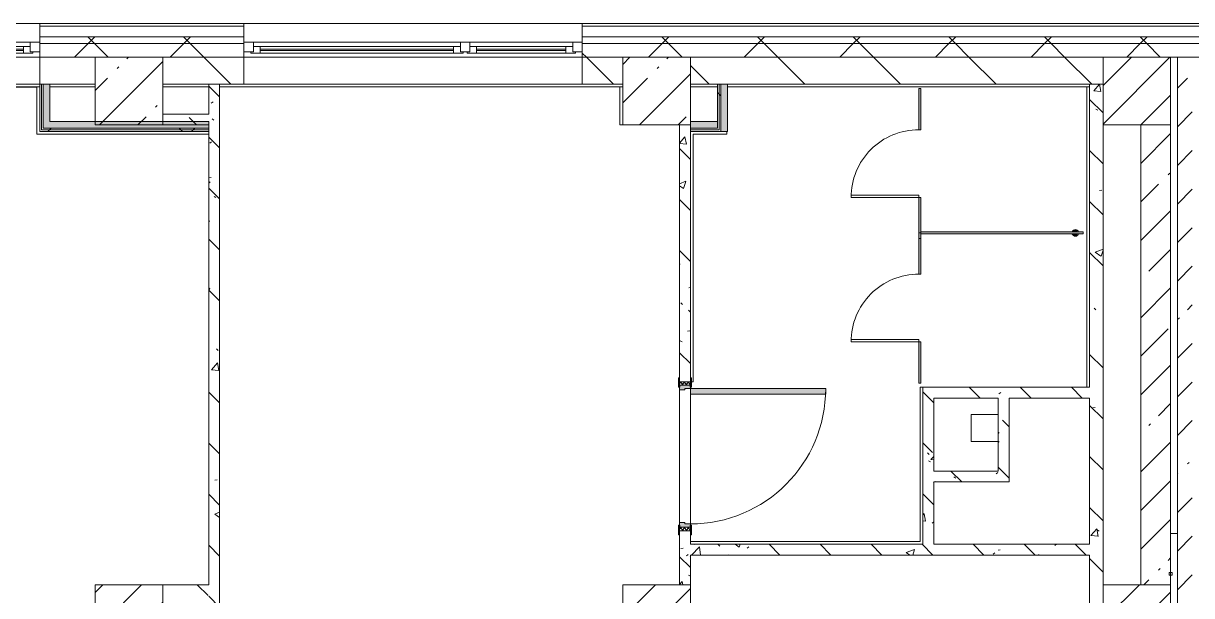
# Model space of a CAD drawing. Header units: millimetres. Extents: x 81632 to 272167, y -8553 to 29000.
# Drawn here: x 221181 to 229816, y 23120 to 27350 of the extents above; entities that cross this region are included whole.
import ezdxf

# ---------------------------------------------------------------- set-up
doc = ezdxf.new("R2010")
doc.units = ezdxf.units.MM
for name, color, linetype, lineweight, true_color in [('A-DOOR-5', 7, 'Continuous', 5, 0xe2e2e2), ('A-DOOR-6', 7, 'Continuous', 5, 0xaaaaaa), ('A-DOOR-FRAM-4', 7, 'Continuous', 5, 0xe2e2e2), ('A-DOOR-FRAM-6', 7, 'Continuous', 5, 0xaaaaaa), ('A-FLOR-1', 7, 'Continuous', 5, 0xaaaaaa), ('A-GENM-2', 7, 'Continuous', 5, 0xe2ddcd), ('A-WALL-3', 7, 'Continuous', 5, 0x737373), ('A-WALL-4', 7, 'Continuous', 9, 0x737373), ('I-WALL-1', 7, 'Continuous', 5, 0xe7e7e7), ('I-WALL-2', 7, 'Continuous', 9, 0xe7e7e7), ('I-WALL-5', 7, 'Continuous', 5, 0x787878)]:
    doc.layers.add(name, color=color, linetype=linetype, lineweight=lineweight, true_color=true_color)
for name, color, linetype, lineweight in [('A-DOOR-7', 7, 'Continuous', 5), ('A-GENM', 7, 'Continuous', 5), ('A-GLAZ-3', 7, 'Continuous', 5), ('A-WALL', 7, 'Continuous', 9), ('A-WALL-2', 7, 'Continuous', 5), ('I-WALL-3', 7, 'Continuous', 5), ('S-COLS-1', 7, 'Continuous', 5)]:
    doc.layers.add(name, color=color, linetype=linetype, lineweight=lineweight)
pattern_1 = [(45, (144961.33, 0), (-285.1231, 285.1231), []), (45, (145246.45, 0), (-285.1231, 285.1231), [504.031, -100.806, 16.764, -84.042])]
pattern_2 = [(135, (144961.33, 0), (-377.1708, -377.1708), [533.4, -88.9, 17.78, -88.9]), (135, (144961.33, 376.94), (-377.1708, -377.1708), []), (50, (144961.33, 0), (637.6445, -55.7866), [66.675, -733.425]), (355, (144961.3, 0), (-123.3494, 668.699), [53.34, -586.74]), (100.451, (145014.47, -4.65), (514.299, 612.908), [56.665, -623.315]), (46.184, (144961.3, 177.8), (948.7764, -147.15), [100.012, -1100.137]), (96.636, (145040.4, 165.5), (830.909, 865.997), [84.998, -934.973]), (351.184, (144961.3, 177.8), (830.918, 865.988), [80.01, -880.11]), (21, (145050.23, 133.35), (530.6506, -357.9283), [66.675, -733.425]), (326, (145050.2, 133.35), (216.308, 644.6585), [53.34, -586.74]), (71.451, (145094.45, 103.5), (746.9596, 286.7243), [56.665, -623.315]), (37.5, (144961.33, 0), (10.81053, 295.9426), [16.764, -562.864, 16.764, -578.866, -588.962]), (37.5, (144961.33, 0), (10.81053, 295.9426), [-1175.258, 16.764, -572.198]), (7.5, (144961.33, 0), (233.8692, 350.6318), [16.764, -322.834, 16.764, -549.529, -224.472]), (7.5, (144961.33, 0), (233.8692, 350.6318), [-905.891, 16.764, -207.708]), (327.5, (144763.08, 0), (474.5678, -20.0513), [16.764, -205.486, 16.764, -676.656, -920.115]), (327.5, (144763.08, 0), (474.5678, -20.0513), [-915.67, 16.764, -903.351]), (317.5, (144674.2, 0), (518.4522, 88.9934), [16.764, -272.161, 16.764, -443.738, -653.415]), (317.5, (144674.2, 0), (518.4522, 88.9934), [-749.427, 16.764, -636.651])]
pattern_3 = [(45, (144961.33, 0), (-353.5534, 353.5534), []), (135, (144961.33, 0), (-353.5534, -353.5534), [])]
pattern_4 = [(45, (144961.3, 0), (-530.33, 530.33), []), (135, (144961.3, 0), (-530.33, -530.33), [])]

# ---------------------------------------------------------------- blocks, each defined once
blk = doc.blocks.new('BSC_Колонна _Прямоугольная - 500х500-23287078-2_6_3_птичка')
at = {"layer": 'S-COLS-1'}
h = blk.add_hatch(dxfattribs=at)
h.set_pattern_fill('FP_74', color=256, style=0, pattern_type=2)
h.set_pattern_definition([(45, (-84450, -22950), (-285.1231, 285.1231), []), (45, (-84164.88, -22950), (-285.1231, 285.1231), [504.031, -100.806, 16.764, -84.042])])
h.paths.add_polyline_path([(-250, -250), (250, -250), (250, 250), (-250, 250)])
for p, q in [((250, 250), (-250, 250)), ((-250, 250), (-250, -250)), ((250, -250), (250, 250)), ((-250, -250), (250, -250))]:
    blk.add_line(p, q, dxfattribs=at)
blk = doc.blocks.new('BSC_Колонна _Прямоугольная - 500х500-V57-2_6_3_птичка')
at = {"layer": 'S-COLS-1'}
h = blk.add_hatch(dxfattribs=at)
h.set_pattern_fill('FP_93', color=256, style=0, pattern_type=2)
h.set_pattern_definition([(45, (-77000, -22950), (-285.1231, 285.1231), []), (45, (-76714.88, -22950), (-285.1231, 285.1231), [504.031, -100.806, 16.764, -84.042])])
h.paths.add_polyline_path([(-250, -250), (250, -250), (250, 250), (-250, 250)])
for p, q in [((250, 250), (-250, 250)), ((-250, 250), (-250, -250)), ((250, -250), (250, 250)), ((-250, -250), (250, -250))]:
    blk.add_line(p, q, dxfattribs=at)
blk = doc.blocks.new('110_Дверь_СКБ_1Ст_Внутренняя1 - Д-4 1100x2100h_су мгн-32391219-2_6_3_птичка')
at = {"layer": 'A-DOOR-5'}
h = blk.add_hatch(color=256, dxfattribs=at)
h.paths.add_polyline_path([(537.5, 40), (512.5, 40), (512.5, 0), (502.5, 0), (502.5, -40), (537.5, -36.9)])
h.paths.add_polyline_path([(-477.5, 0), (-487.5, 0), (-487.5, 40), (-512.5, 40), (-512.5, -40), (-477.5, -40)])
at = {"layer": 'A-DOOR-6'}
h = blk.add_hatch(dxfattribs=at)
h.set_pattern_fill('FP_8', color=256, style=0, pattern_type=2)
h.set_pattern_definition([(135, (1751.41, 104.685), (-14.14214, -14.14214), []), (225, (1751.41, 104.685), (14.14214, -14.14214), [])])
h.paths.add_polyline_path([(562.5, 40), (537.5, 40), (537.5, -40), (562.5, -36.9)])
at = {"layer": 'A-DOOR-FRAM-4'}
for points in [[(-447.5, 863.5), (-447.5, 1040), (-487.5, 1040), (-487.5, 40), (-447.5, 40)], [(-497.5, 40), (-497.5, 48), (-567.5, 48), (-567.5, 40)], [(592.5, 48), (522.5, 48), (522.5, 40), (592.5, 40)], [(-497.5, -40), (-567.5, -40), (-567.5, -48), (-497.5, -48)], [(592.5, -48), (592.5, -40), (522.5, -40), (522.5, -48)]]:
    blk.add_hatch(color=256, dxfattribs=at).paths.add_polyline_path(points)
at = {"layer": 'A-DOOR-FRAM-6'}
h = blk.add_hatch(dxfattribs=at)
h.set_pattern_fill('FP_9', color=256, style=0, pattern_type=2)
h.set_pattern_definition([(45, (-371.384, 104.685), (-14.1421, 14.1421), []), (135, (-371.384, 104.685), (-14.1421, -14.1421), [])])
h.paths.add_polyline_path([(-512.5, 40), (-537.5, 40), (-537.5, -40), (-512.5, -40)])
at = {"layer": 'A-DOOR-6'}
for p, q in [((-487.5, 1040), (-487.5, 40)), ((-447.5, 1040), (-487.5, 1040)), ((-447.5, 40), (-447.5, 1040)), ((-487.5, 40), (-447.5, 40))]:
    blk.add_line(p, q, dxfattribs=at)
blk.add_arc((-487.5, 40), 1000, 360, 90, dxfattribs=at)
at = {"layer": 'A-DOOR-FRAM-6'}
for p, q in [((-497.5, 48), (-567.5, 48)), ((-567.5, 48), (-567.5, 40)), ((-567.5, 40), (-497.5, 40)), ((-512.5, 40), (-537.5, 40)), ((-537.5, 40), (-537.5, -40)), ((-487.5, 40), (-512.5, 40)), ((-512.5, 40), (-512.5, -40)), ((-512.5, -40), (-512.5, 40)), ((-497.5, 40), (-512.5, 40)), ((-512.5, 40), (-512.5, 39)), ((-512.5, 39), (-497.5, 39)), ((-497.5, 40), (-497.5, 48)), ((-497.5, 39), (-497.5, 40)), ((-487.5, 0), (-487.5, 40)), ((-477.5, 0), (-487.5, 0)), ((-477.5, -40), (-477.5, 0)), ((512.5, 0), (502.5, 0)), ((502.5, 0), (502.5, -40)), ((512.5, 40), (512.5, 0)), ((537.5, 40), (512.5, 40)), ((592.5, 48), (522.5, 48)), ((522.5, 48), (522.5, 40)), ((537.5, 40), (522.5, 40)), ((522.5, 40), (522.5, 39)), ((522.5, 40), (592.5, 40)), ((522.5, 39), (537.5, 39)), ((537.5, -40), (537.5, 40)), ((562.5, 40), (537.5, 40)), ((537.5, 40), (537.5, -40)), ((537.5, 39), (537.5, 40)), ((562.5, -40), (562.5, 40)), ((592.5, 40), (592.5, 48)), ((-497.5, -40), (-567.5, -40)), ((-567.5, -40), (-567.5, -48)), ((-567.5, -48), (-497.5, -48)), ((-537.5, -40), (-512.5, -40)), ((-497.5, -39), (-512.5, -39)), ((-512.5, -39), (-512.5, -40)), ((-512.5, -40), (-477.5, -40)), ((-512.5, -40), (-497.5, -40)), ((-497.5, -40), (-497.5, -39)), ((-497.5, -48), (-497.5, -40)), ((502.5, -40), (537.5, -40)), ((537.5, -39), (522.5, -39)), ((522.5, -39), (522.5, -40)), ((522.5, -40), (537.5, -40)), ((592.5, -40), (522.5, -40)), ((522.5, -40), (522.5, -48)), ((522.5, -48), (592.5, -48)), ((537.5, -40), (537.5, -39)), ((537.5, -40), (562.5, -40)), ((592.5, -48), (592.5, -40))]:
    blk.add_line(p, q, dxfattribs=at)
blk = doc.blocks.new('120_Окно_СКБ_2Ст - 120_Окно_СКБ_2Ст 2500х2500 _мал створка справа_-23206729-2_6_3_птичка')
at = {"layer": 'A-GLAZ-3'}
for p, q in [((-1250, -75), (-1250, -5)), ((-1250, -5), (-1180, -5)), ((1250, -5), (-1250, -5)), ((-1180, -75), (-1250, -75)), ((-1250, -75), (-1200, -75)), ((-1180, -75), (-1200, -75)), ((-1200, -75), (-1200, -85)), ((-1200, -85), (370, -85)), ((370, -85), (-1200, -85)), ((-1180, -5), (-1180, -75)), ((350, -35), (-1180, -35)), ((-1180, -35), (-1180, -75)), ((-1130, -85), (-1130, -35)), ((-1130, -55), (300, -55)), ((300, -65), (-1130, -65)), ((300, -85), (300, -35)), ((350, -75), (350, -5)), ((350, -5), (420, -5)), ((350, -75), (350, -35)), ((420, -75), (350, -75)), ((370, -75), (350, -75)), ((370, -75), (400, -75)), ((370, -85), (370, -75)), ((420, -75), (400, -75)), ((400, -75), (400, -85)), ((400, -85), (1200, -85)), ((1200, -85), (400, -85)), ((420, -5), (420, -75)), ((1180, -35), (420, -35)), ((420, -35), (420, -75)), ((470, -85), (470, -35)), ((470, -55), (1130, -55)), ((1130, -65), (470, -65)), ((1130, -85), (1130, -35)), ((1180, -75), (1180, -5)), ((1180, -5), (1250, -5)), ((1180, -75), (1180, -35)), ((1250, -75), (1180, -75)), ((1200, -75), (1180, -75)), ((1200, -75), (1250, -75)), ((1200, -85), (1200, -75)), ((1250, -5), (1250, -75))]:
    blk.add_line(p, q, dxfattribs=at)
blk = doc.blocks.new('120_Окно_СКБ_2Ст - 120_Окно_СКБ_2Ст 2100х2400 _мал створка справа_-19092174-2_6_3_птичка')
at = {"layer": 'A-GLAZ-3'}
for p, q in [((-1050, -75), (-1050, -5)), ((-1050, -5), (-980, -5)), ((1050, -5), (-1050, -5)), ((-980, -75), (-1050, -75)), ((-1050, -75), (-1000, -75)), ((-980, -75), (-1000, -75)), ((-1000, -75), (-1000, -85)), ((-1000, -85), (170, -85)), ((170, -85), (-1000, -85)), ((-980, -5), (-980, -75)), ((150, -35), (-980, -35)), ((-980, -35), (-980, -75)), ((-930, -85), (-930, -35)), ((-930, -55), (100, -55)), ((100, -65), (-930, -65)), ((100, -85), (100, -35)), ((150, -75), (150, -5)), ((150, -5), (220, -5)), ((150, -75), (150, -35)), ((220, -75), (150, -75)), ((170, -75), (150, -75)), ((170, -75), (200, -75)), ((170, -85), (170, -75)), ((220, -75), (200, -75)), ((200, -75), (200, -85)), ((200, -85), (1000, -85)), ((1000, -85), (200, -85)), ((220, -5), (220, -75)), ((980, -35), (220, -35)), ((220, -35), (220, -75)), ((270, -85), (270, -35)), ((270, -55), (930, -55)), ((930, -65), (270, -65)), ((930, -85), (930, -35)), ((980, -75), (980, -5)), ((980, -5), (1050, -5)), ((980, -75), (980, -35)), ((1050, -75), (980, -75)), ((1000, -75), (980, -75)), ((1000, -75), (1050, -75)), ((1000, -85), (1000, -75)), ((1050, -5), (1050, -75))]:
    blk.add_line(p, q, dxfattribs=at)
blk = doc.blocks.new('BSC_Колонна _Прямоугольная - 500х500-V110-2_6_3_птичка')
at = {"layer": 'S-COLS-1'}
h = blk.add_hatch(dxfattribs=at)
h.set_pattern_fill('FP_129', color=256, style=0, pattern_type=2)
h.set_pattern_definition([(45, (-80900, -22950), (-285.1231, 285.1231), []), (45, (-80614.88, -22950), (-285.1231, 285.1231), [504.031, -100.806, 16.764, -84.042])])
h.paths.add_polyline_path([(-250, -250), (250, -250), (250, 250), (-250, 250)])
for p, q in [((250, 250), (-250, 250)), ((-250, 250), (-250, -250)), ((250, -250), (250, 250)), ((-250, -250), (250, -250))]:
    blk.add_line(p, q, dxfattribs=at)
blk = doc.blocks.new('131_Сантехническая перегородка_Дверь - СД-1-V149-2_6_3_птичка')
at = {"layer": 'A-GENM-2'}
for points in [[(0, -8), (305.2, -8), (305.2, 8), (0, 8)], [(805.2, -8), (1110.4, -8), (1110.4, 8), (805.2, 8)]]:
    blk.add_hatch(color=256, dxfattribs=at).paths.add_polyline_path(points)
at = {"layer": 'A-DOOR-7'}
for p, q in [((321.2, 508), (305.2, 508)), ((305.2, 8), (305.2, 508)), ((321.2, 8), (321.2, 508)), ((321.2, 8), (305.2, 8))]:
    blk.add_line(p, q, dxfattribs=at)
blk.add_arc((305.2, 8), 500, 360, 90, dxfattribs=at)
at = {"layer": 'A-GENM'}
for p, q in [((305.2, 8), (0, 8)), ((0, 8), (0, -8)), ((305.2, -8), (305.2, 8)), ((1110.4, 8), (805.2, 8)), ((805.2, 8), (805.2, -8)), ((1110.4, -8), (1110.4, 8)), ((0, -8), (305.2, -8)), ((805.2, -8), (1110.4, -8))]:
    blk.add_line(p, q, dxfattribs=at)
blk = doc.blocks.new('131_Сантехническая перегородка 8 - СП-1-30911291-2_6_3_птичка')
at = {"layer": 'A-GENM-2'}
blk.add_hatch(color=256, dxfattribs=at).paths.add_polyline_path([(1200, 8), (0, 8), (0, -8), (1200, -8)])
at = {"layer": 'A-GENM'}
for p, q in [((1200, 8), (0, 8)), ((0, 8), (0, -8)), ((1200, -8), (1200, 8)), ((0, -8), (1200, -8))]:
    blk.add_line(p, q, dxfattribs=at)
at = {"layer": 'A-GENM', "flags": 128}
for points in [[(71.5, 8), (71.1, 8.5), (70.8, 9), (70.4, 9.5), (70, 9.9), (69.6, 10.4), (69.2, 10.8), (68.8, 11.2), (68.3, 11.6), (67.8, 12), (67.3, 12.3), (66.8, 12.7), (66.3, 13), (65.8, 13.3), (65.3, 13.6), (64.7, 13.8), (64.2, 14), (63.6, 14.3), (63, 14.4), (62.4, 14.6), (61.9, 14.7), (61.3, 14.9), (60.7, 14.9), (60.1, 15), (59.5, 15.1), (58.9, 15.1), (58.3, 15.1), (57.7, 15), (57.1, 15), (56.5, 14.9), (55.9, 14.8), (55.3, 14.7), (54.7, 14.5), (54.1, 14.4), (53.5, 14.2), (53, 13.9), (52.4, 13.7), (51.9, 13.4), (51.4, 13.2), (50.8, 12.9), (50.3, 12.5), (49.8, 12.2), (49.3, 11.8), (48.9, 11.4), (48.4, 11), (48, 10.6), (47.6, 10.2), (47.2, 9.7), (46.8, 9.3), (46.4, 8.8), (46.1, 8.3), (45.9, 8)], [(45.9, -8), (46.3, -8.5), (46.6, -9), (47, -9.5), (47.4, -9.9), (47.8, -10.4), (48.2, -10.8), (48.6, -11.2), (49.1, -11.6), (49.6, -12), (50, -12.3), (50.5, -12.7), (51.1, -13), (51.6, -13.3), (52.1, -13.6), (52.7, -13.8), (53.2, -14), (53.8, -14.3), (54.4, -14.4), (54.9, -14.6), (55.5, -14.7), (56.1, -14.9), (56.7, -14.9), (57.3, -15), (57.9, -15.1), (58.5, -15.1), (59.1, -15.1), (59.7, -15), (60.3, -15), (60.9, -14.9), (61.5, -14.8), (62.1, -14.7), (62.7, -14.5), (63.3, -14.4), (63.8, -14.2), (64.4, -13.9), (65, -13.7), (65.5, -13.4), (66, -13.2), (66.6, -12.9), (67.1, -12.5), (67.6, -12.2), (68, -11.8), (68.5, -11.4), (69, -11), (69.4, -10.6), (69.8, -10.2), (70.2, -9.7), (70.6, -9.3), (70.9, -8.8), (71.3, -8.3), (71.5, -8)]]:
    blk.add_lwpolyline(points, dxfattribs=at)
at = {"layer": 'A-GENM'}
for radius, start, end in [(24.6, 19.91127, 160.08873), (17.6, 45, 135), (17.6, 45, 135), (15.1, 45, 135), (24.6, 199.91127, 340.08873), (17.6, 225, 315), (17.6, 225, 315), (15.1, 225, 315)]:
    blk.add_arc((58.7, 0), radius, start, end, dxfattribs=at)

msp = doc.modelspace()

# ---------------------------------------------------------------- hatches: boundary and pattern name
at = {"layer": 'A-WALL-2'}
h = msp.add_hatch(dxfattribs=at)
h.set_pattern_fill('FP_65', color=256, style=0, pattern_type=2)
h.set_pattern_definition(pattern_3)
h.paths.add_polyline_path([(229821.3, 27200), (229821.3, 27250), (225311.3, 27250), (225311.3, 27200), (228735.8, 27200)])
h.paths.add_polyline_path([(221532.1, 27200), (222811.3, 27200), (222811.3, 27250), (221301.3, 27250), (221301.3, 27200)])
h.paths.add_polyline_path([(213821.3, 27200), (219201.3, 27200), (219201.3, 27250), (213821.3, 27250)])
h.paths.add_polyline_path([(212921.3, 27200), (212921.3, 27250), (211121.3, 27250), (211121.3, 27200), (212527.5, 27200)])
h.paths.add_polyline_path([(209916.5, 27200), (210221.3, 27200), (210221.3, 27250), (209141.3, 27250), (209141.3, 27200)])
h.paths.add_polyline_path([(204821.3, 27200), (206001.3, 27200), (206001.3, 27250), (204821.3, 27250)])
h.paths.add_polyline_path([(202121.3, 27200), (202121.3, 27250), (200871.2, 27250), (200871.2, 27200), (201721.9, 27200)])
h.paths.add_polyline_path([(199921, 27200), (199971.2, 27200), (199971.2, 27250), (198821.5, 27250), (198821.5, 27200)])
h.paths.add_polyline_path([(195721.5, 27200), (195721.5, 27250), (194621.6, 27250), (194621.6, 27200)])
h.paths.add_polyline_path([(193721.6, 27200), (193721.6, 27250), (192468.3, 27250), (192468.3, 27200), (192717.3, 27200)])
h.paths.add_polyline_path([(186971.3, 27200), (189368.3, 27200), (189368.3, 27250), (186971.3, 27250)])
h = msp.add_hatch(dxfattribs=at)
h.set_pattern_fill('FP_65', color=256, style=0, pattern_type=2)
h.set_pattern_definition(pattern_3)
h.paths.add_polyline_path([(221301.3, 27100), (222811.3, 27100), (222811.3, 27200), (221301.3, 27200), (221301.3, 27109.8)])
h.paths.add_polyline_path([(229821.3, 27100), (229821.3, 27200), (225311.3, 27200), (225311.3, 27100), (229636.2, 27100)])
h.paths.add_polyline_path([(214328.4, 27100), (219201.3, 27100), (219201.3, 27200), (213821.3, 27200), (213821.3, 27100)])
h.paths.add_polyline_path([(212527.5, 27100), (212921.3, 27100), (212921.3, 27200), (211121.3, 27200), (211121.3, 27100), (211721.3, 27100)])
h.paths.add_polyline_path([(209916.5, 27100), (210221.3, 27100), (210221.3, 27200), (209141.3, 27200), (209141.3, 27100)])
h.paths.add_polyline_path([(201721.9, 27100), (202121.3, 27100), (202121.3, 27200), (200871.2, 27200), (200871.2, 27100)])
h.paths.add_polyline_path([(198821.5, 27100), (199971.2, 27100), (199971.2, 27200), (198821.5, 27200), (198821.5, 27109.8)])
h.paths.add_polyline_path([(204821.3, 27100), (206001.3, 27100), (206001.3, 27200), (204821.3, 27200), (204821.3, 27109.8)])
h.paths.add_polyline_path([(187021.3, 27100), (189368.3, 27100), (189368.3, 27200), (187021.3, 27200)])
h.paths.add_polyline_path([(193721.6, 27100), (193721.6, 27200), (192468.3, 27200), (192468.3, 27100), (192717.3, 27100)])
h.paths.add_polyline_path([(194621.6, 27100), (195721.5, 27100), (195721.5, 27200), (194621.6, 27200), (194621.6, 27109.8)])
at = {"layer": 'I-WALL-1'}
for points in [[(221376.3, 26625), (221376.3, 26900), (221326.3, 26900), (221326.3, 26625)], [(226386.3, 26550), (226386.3, 26900), (226336.3, 26900), (226336.3, 26550)], [(222551.3, 26575), (222551.3, 26625), (221326.3, 26625), (221326.3, 26575), (222432.5, 26575)]]:
    msp.add_hatch(color=256, dxfattribs=at).paths.add_polyline_path(points)
at = {"layer": 'I-WALL-2'}
msp.add_hatch(color=256, dxfattribs=at).paths.add_polyline_path([(226311.3, 26575), (226311.3, 26625), (226111.3, 26625), (226111.3, 26575)])
at = {"layer": 'I-WALL-3'}
h = msp.add_hatch(dxfattribs=at)
h.set_pattern_fill('FP_76', color=256, style=0, pattern_type=2)
h.set_pattern_definition([(135, (144961.33, 0), (-353.5534, -353.5534), [])])
h.paths.add_polyline_path([(229161.3, 26900), (229161.3, 27100), (226111.3, 27100), (226111.3, 26900), (229062, 26900)])
h.paths.add_polyline_path([(225311.3, 26900), (225611.3, 26900), (225611.3, 27100), (225311.3, 27100)])
h.paths.add_polyline_path([(213821.3, 26900), (215271.3, 26900), (215271.3, 27100), (213821.3, 27100)])
h.paths.add_polyline_path([(211721.3, 26900), (212921.3, 26900), (212921.3, 27100), (211721.3, 27100)])
h.paths.add_polyline_path([(215771.3, 26900), (218501.3, 26900), (218501.3, 27100), (215771.3, 27100)])
h.paths.add_polyline_path([(222811.3, 26900), (222811.3, 27100), (222211.3, 27100), (222211.3, 26900), (222631.3, 26900)])
h.paths.add_polyline_path([(221532.1, 26900), (221711.3, 26900), (221711.3, 27100), (221301.3, 27100), (221301.3, 26900)])
h.paths.add_polyline_path([(219001.3, 26900), (219201.3, 26900), (219201.3, 27100), (219001.3, 27100)])
h.paths.add_polyline_path([(201721.9, 26900), (202121.3, 26900), (202121.3, 27100), (200871.2, 27100), (200871.2, 26900)])
h.paths.add_polyline_path([(205126.1, 26900), (206021.3, 26900), (206021.3, 27100), (204821.3, 27100), (204821.3, 26900)])
h.paths.add_polyline_path([(199921, 26900), (199971.2, 26900), (199971.2, 27100), (198821.5, 27100), (198821.5, 26900)])
h.paths.add_polyline_path([(209426.1, 26900), (210221.3, 26900), (210221.3, 27100), (209121.3, 27100), (209121.3, 26900)])
h.paths.add_polyline_path([(195326.1, 26900), (195721.5, 26900), (195721.5, 27100), (195326.1, 27100)])
h = msp.add_hatch(dxfattribs=at)
h.set_pattern_fill('FP_73', color=256, style=0, pattern_type=2)
h.set_pattern_definition(pattern_1)
h.paths.add_polyline_path([(229821.3, 18370), (229821.3, 27100), (229711.3, 27100), (229711.3, 18370)])
h = msp.add_hatch(dxfattribs=at)
h.set_pattern_fill('FP_159', color=256, style=0, pattern_type=2)
h.set_pattern_definition(pattern_4)
h.paths.add_polyline_path([(226323.8, 26575), (226323.8, 26900), (226311.3, 26900), (226311.3, 26575)])
h = msp.add_hatch(dxfattribs=at)
h.set_pattern_fill('FP_159', color=256, style=0, pattern_type=2)
h.set_pattern_definition(pattern_4)
h.paths.add_polyline_path([(226336.3, 26562.5), (226336.3, 26900), (226323.8, 26900), (226323.8, 26562.5)])
h = msp.add_hatch(dxfattribs=at)
h.set_pattern_fill('FP_73', color=256, style=0, pattern_type=2)
h.set_pattern_definition(pattern_1)
h.paths.add_polyline_path([(229661.3, 15150), (229661.3, 15530), (229441.3, 15530), (229441.3, 15150)])
h.paths.add_polyline_path([(229636.2, 18570), (229661.3, 18570), (229661.3, 18600), (229441.3, 18600), (229441.3, 18570)])
h.paths.add_polyline_path([(229636.2, 19100), (229661.3, 19100), (229661.3, 22700), (229441.3, 22700), (229441.3, 19100), (229449.8, 19100)])
h.paths.add_polyline_path([(229565.4, 23200), (229661.3, 23200), (229661.3, 26600), (229441.3, 26600), (229441.3, 23200)])
h = msp.add_hatch(dxfattribs=at)
h.set_pattern_fill('FP_159', color=256, style=0, pattern_type=2)
h.set_pattern_definition(pattern_4)
h.paths.add_polyline_path([(222551.3, 26550), (222551.3, 26562.5), (221301.3, 26562.5), (221301.3, 26550), (222432.5, 26550)])
h = msp.add_hatch(dxfattribs=at)
h.set_pattern_fill('FP_159', color=256, style=0, pattern_type=2)
h.set_pattern_definition(pattern_4)
h.paths.add_polyline_path([(222551.3, 26562.5), (222551.3, 26575), (221313.8, 26575), (221313.8, 26562.5), (222432.5, 26562.5)])
at = {"layer": 'I-WALL-5'}
h = msp.add_hatch(dxfattribs=at)
h.set_pattern_fill('FP_80', color=256, style=0, pattern_type=2)
h.set_pattern_definition(pattern_2)
h.paths.add_polyline_path([(222551.3, 18800), (222631.3, 18800), (222631.3, 26900), (222551.3, 26900), (222551.3, 19320.9)])
h = msp.add_hatch(dxfattribs=at)
h.set_pattern_fill('FP_80', color=256, style=0, pattern_type=2)
h.set_pattern_definition(pattern_2)
h.paths.add_polyline_path([(229161.3, 18800), (229161.3, 26900), (229062, 26900), (229062, 18800)])
h = msp.add_hatch(dxfattribs=at)
h.set_pattern_fill('FP_80', color=256, style=0, pattern_type=2)
h.set_pattern_definition(pattern_2)
h.paths.add_polyline_path([(222551.3, 26600), (222551.3, 26680), (222211.3, 26680), (222211.3, 26600), (222432.5, 26600)])
h = msp.add_hatch(dxfattribs=at)
h.set_pattern_fill('FP_80', color=256, style=0, pattern_type=2)
h.set_pattern_definition(pattern_2)
h.paths.add_polyline_path([(226031.3, 23200), (226111.3, 23200), (226111.3, 23600), (226031.3, 23600), (226031.3, 23570)])
h.paths.add_polyline_path([(226111.3, 24700), (226111.3, 26600), (226031.3, 26600), (226031.3, 24700)])
h = msp.add_hatch(dxfattribs=at)
h.set_pattern_fill('FP_80', color=256, style=0, pattern_type=2)
h.set_pattern_definition(pattern_2)
h.paths.add_polyline_path([(229062, 24580), (229062, 24660), (227829.9, 24660), (227835.3, 24580), (228735.8, 24580)])
h = msp.add_hatch(dxfattribs=at)
h.set_pattern_fill('FP_80', color=256, style=0, pattern_type=2)
h.set_pattern_definition(pattern_2)
h.paths.add_polyline_path([(227829.9, 23500), (227909.9, 23500), (227909.9, 24580), (227829.9, 24580), (227829.9, 23771.7)])
h = msp.add_hatch(dxfattribs=at)
h.set_pattern_fill('FP_80', color=256, style=0, pattern_type=2)
h.set_pattern_definition(pattern_2)
h.paths.add_polyline_path([(228466.4, 24040), (228466.4, 24580), (228386.4, 24580), (228386.4, 24040)])
h = msp.add_hatch(dxfattribs=at)
h.set_pattern_fill('FP_80', color=256, style=0, pattern_type=2)
h.set_pattern_definition(pattern_2)
h.paths.add_polyline_path([(227909.9, 23960), (228466.4, 23960), (228466.4, 24040), (227909.9, 24040)])
h = msp.add_hatch(dxfattribs=at)
h.set_pattern_fill('FP_80', color=256, style=0, pattern_type=2)
h.set_pattern_definition(pattern_2)
h.paths.add_polyline_path([(229062, 23420), (229062, 23500), (226111.3, 23500), (226111.3, 23420), (228735.8, 23420)])
h = msp.add_hatch(dxfattribs=at)
h.set_pattern_fill('FP_80', color=256, style=0, pattern_type=2)
h.set_pattern_definition(pattern_2)
h.paths.add_polyline_path([(222551.3, 23120), (222551.3, 23200), (222211.3, 23200), (222211.3, 23120)])
at = {"layer": 'S-COLS-1'}
h = msp.add_hatch(dxfattribs=at)
h.set_pattern_fill('FP_73', color=256, style=0, pattern_type=2)
h.set_pattern_definition(pattern_1)
h.paths.add_polyline_path([(221711.3, 26600), (222211.3, 26600), (222211.3, 27100), (221711.3, 27100), (221711.3, 26900)])
h = msp.add_hatch(dxfattribs=at)
h.set_pattern_fill('FP_73', color=256, style=0, pattern_type=2)
h.set_pattern_definition(pattern_1)
h.paths.add_polyline_path([(226111.3, 26600), (226111.3, 27100), (225611.3, 27100), (225611.3, 26600), (226034.4, 26600)])
h = msp.add_hatch(dxfattribs=at)
h.set_pattern_fill('FP_73', color=256, style=0, pattern_type=2)
h.set_pattern_definition(pattern_1)
h.paths.add_polyline_path([(229161.3, 26600), (229661.3, 26600), (229661.3, 27100), (229161.3, 27100), (229161.3, 26900)])

# ---------------------------------------------------------------- linework, layer by layer
at = {"layer": 'A-FLOR-1'}
for p, q in [((221280.3, 26879), (219001.3, 26879)), ((221280.3, 26530), (221280.3, 26879)), ((225590.3, 26600), (225590.3, 26880)), ((229042, 24660), (229042, 26880)), ((225611.3, 26600), (225590.3, 26600)), ((222551.3, 26530), (221280.3, 26530)), ((226381.3, 26530), (226131.3, 26530)), ((226131.3, 26530), (226131.3, 24700)), ((226381.3, 26550), (226381.3, 26530)), ((226131.3, 24700), (226119.3, 24700)), ((227809.9, 23520), (227809.9, 24660)), ((227809.9, 24660), (227829.9, 24660)), ((228186.4, 24459.9), (228386.4, 24459.9)), ((228186.4, 24259.9), (228186.4, 24459.9)), ((228386.4, 24259.9), (228186.4, 24259.9)), ((229711.3, 23580), (229661.3, 23580)), ((226111.3, 23520), (227809.9, 23520))]:
    msp.add_line(p, q, dxfattribs=at)
at = {"layer": 'A-WALL'}
for p, q in [((222811.3, 27330), (221301.3, 27330)), ((222811.3, 27250), (221301.3, 27250)), ((222811.3, 27200), (221301.3, 27200)), ((221711.3, 27100), (221301.3, 27100)), ((222811.3, 27100), (222211.3, 27100)), ((225611.3, 27100), (225311.3, 27100)), ((229161.3, 27100), (226111.3, 27100)), ((221313.8, 26900), (221313.8, 26562.5)), ((221326.3, 26900), (221326.3, 26575)), ((222631.3, 26900), (222551.3, 26900)), ((226323.8, 26900), (226323.8, 26562.5)), ((226336.3, 26900), (226336.3, 26550)), ((229161.3, 26900), (229062, 26900)), ((226311.3, 26625), (226311.3, 26575)), ((221313.8, 26562.5), (222551.3, 26562.5)), ((221326.3, 26575), (222551.3, 26575)), ((226311.3, 26575), (226111.3, 26575)), ((226323.8, 26562.5), (226111.3, 26562.5))]:
    msp.add_line(p, q, dxfattribs=at)
at = {"layer": 'A-WALL-2'}
for p, q in [((221301.3, 27350), (194621.6, 27350)), ((221301.3, 27350), (221301.3, 27100)), ((238271.3, 27350), (221301.3, 27350)), ((222811.3, 27100), (222811.3, 27350)), ((225311.3, 27350), (225311.3, 27100)), ((221711.3, 27100), (222211.3, 27100)), ((225611.3, 27100), (226111.3, 27100)), ((229671.3, 23290.5), (229651.3, 23290.5)), ((229651.3, 23290.5), (229651.3, 23270.5)), ((229651.3, 23270.5), (229671.3, 23270.5)), ((229671.3, 23270.5), (229671.3, 23290.5))]:
    msp.add_line(p, q, dxfattribs=at)
at = {"layer": 'A-WALL-3'}
msp.add_line((229161.3, 27100), (238021.3, 27100), dxfattribs=at)
at = {"layer": 'A-WALL-4'}
for p, q in [((238251.3, 27330), (225311.3, 27330)), ((238171.3, 27250), (225311.3, 27250)), ((238121.3, 27200), (225311.3, 27200))]:
    msp.add_line(p, q, dxfattribs=at)
at = {"layer": 'I-WALL-3'}
for p, q in [((219201.3, 27100), (221301.3, 27100)), ((221301.3, 27100), (221301.3, 26550)), ((221711.3, 26900), (221711.3, 27100)), ((222211.3, 27100), (222211.3, 26900)), ((222811.3, 26900), (222811.3, 27100)), ((222811.3, 27100), (225311.3, 27100)), ((225311.3, 27100), (225311.3, 26900)), ((225611.3, 26900), (225611.3, 27100)), ((226111.3, 27100), (226111.3, 26900)), ((229161.3, 26900), (229161.3, 27100)), ((229711.3, 27100), (229711.3, 18370)), ((221711.3, 26900), (219001.3, 26900)), ((221302.2, 26880), (219001.3, 26880)), ((221376.3, 26625), (221376.3, 26900)), ((221711.3, 26880), (221376.3, 26880)), ((222211.3, 26900), (222551.3, 26900)), ((222551.3, 26880), (222211.3, 26880)), ((222551.3, 26900), (222551.3, 26680)), ((225611.3, 26900), (222631.3, 26900)), ((222631.3, 18800), (222631.3, 26900)), ((225611.3, 26880), (222631.3, 26880)), ((226111.3, 26900), (229062, 26900)), ((226311.3, 26880), (226111.3, 26880)), ((226311.3, 26900), (226311.3, 26625)), ((226386.3, 26550), (226386.3, 26900)), ((229062, 26880), (226386.3, 26880)), ((229062, 26900), (229062, 24660)), ((229162, 26900), (229161.3, 26900)), ((229162, 23200), (229162, 26900)), ((222551.3, 26625), (221376.3, 26625)), ((222551.3, 26680), (222211.3, 26680)), ((222211.3, 26680), (222211.3, 26600)), ((222211.3, 26600), (222551.3, 26600)), ((222551.3, 26550), (222551.3, 26625)), ((222551.3, 26600), (222551.3, 23200)), ((226111.3, 26600), (226031.3, 26600)), ((226031.3, 26600), (226031.3, 24730)), ((226311.3, 26625), (226111.3, 26625)), ((226111.3, 26625), (226111.3, 24730)), ((229441.3, 26600), (229441.3, 23200)), ((229661.3, 26600), (229441.3, 26600)), ((229661.3, 23200), (229661.3, 26600)), ((221301.3, 26550), (222551.3, 26550)), ((226111.3, 26550), (226386.3, 26550)), ((226031.3, 23660), (226031.3, 24640)), ((229062, 24660), (227829.9, 24660)), ((227829.9, 24660), (227829.9, 23500)), ((226111.3, 24610), (226111.3, 23650)), ((227909.9, 24580), (228386.4, 24580)), ((227909.9, 24040), (227909.9, 24580)), ((228386.4, 24580), (228386.4, 24040)), ((228466.4, 24580), (229062, 24580)), ((228466.4, 23960), (228466.4, 24580)), ((229062, 24580), (229062, 23500)), ((228386.4, 24040), (227909.9, 24040)), ((227909.9, 23500), (227909.9, 23960)), ((227909.9, 23960), (228466.4, 23960)), ((226031.3, 23570), (226031.3, 23200)), ((226111.3, 23500), (226111.3, 23570)), ((227829.9, 23500), (226111.3, 23500)), ((229062, 23500), (227909.9, 23500)), ((226111.3, 23420), (229062, 23420)), ((226111.3, 23200), (226111.3, 23420)), ((229062, 23420), (229062, 18800)), ((222551.3, 23200), (222211.3, 23200))]:
    msp.add_line(p, q, dxfattribs=at)
at = {"layer": 'S-COLS-1'}
for p, q in [((222211.3, 27100), (221711.3, 27100)), ((221711.3, 27100), (221711.3, 26900)), ((222211.3, 26900), (222211.3, 27100)), ((226111.3, 27100), (225611.3, 27100)), ((225611.3, 27100), (225611.3, 26900)), ((226111.3, 26900), (226111.3, 27100)), ((229661.3, 27100), (229161.3, 27100)), ((229161.3, 27100), (229161.3, 26900)), ((229661.3, 26600), (229661.3, 27100)), ((221711.3, 26900), (221711.3, 26600)), ((222211.3, 26600), (222211.3, 26900)), ((225611.3, 26900), (225611.3, 26600)), ((226111.3, 26600), (226111.3, 26900)), ((229161.3, 26900), (229161.3, 26600)), ((221711.3, 26600), (222211.3, 26600)), ((225611.3, 26600), (226111.3, 26600)), ((229161.3, 26600), (229661.3, 26600))]:
    msp.add_line(p, q, dxfattribs=at)

# ---------------------------------------------------------------- block references
at = {"layer": 'A-DOOR-6', "rotation": 270}
msp.add_blockref('110_Дверь_СКБ_1Ст_Внутренняя1 - Д-4 1100x2100h_су мгн-32391219-2_6_3_птичка', (226071.3, 24162.5), dxfattribs=at)
at = {"layer": 'A-GENM'}
for name, p, rotation in [('131_Сантехническая перегородка_Дверь - СД-1-V149-2_6_3_птичка', (227806.9, 25758.6), 89.99999999997607), ('131_Сантехническая перегородка 8 - СП-1-30911291-2_6_3_птичка', (229015.6, 25801.4), 180), ('131_Сантехническая перегородка_Дверь - СД-1-V149-2_6_3_птичка', (227806.9, 24691), 89.99999999997607)]:
    msp.add_blockref(name, p, dxfattribs=dict(at, rotation=rotation))
at = {"layer": 'A-GLAZ-3'}
for name, p in [('120_Окно_СКБ_2Ст - 120_Окно_СКБ_2Ст 2100х2400 _мал створка справа_-19092174-2_6_3_птичка', (220251.3, 27215)), ('120_Окно_СКБ_2Ст - 120_Окно_СКБ_2Ст 2500х2500 _мал створка справа_-23206729-2_6_3_птичка', (224061.3, 27215))]:
    msp.add_blockref(name, p, dxfattribs=at)
at = {"layer": 'S-COLS-1'}
for name, p in [('BSC_Колонна _Прямоугольная - 500х500-V57-2_6_3_птичка', (221961.3, 22950)), ('BSC_Колонна _Прямоугольная - 500х500-V110-2_6_3_птичка', (225861.3, 22950)), ('BSC_Колонна _Прямоугольная - 500х500-23287078-2_6_3_птичка', (229411.3, 22950))]:
    msp.add_blockref(name, p, dxfattribs=at)

doc.saveas('drawing.dxf')
